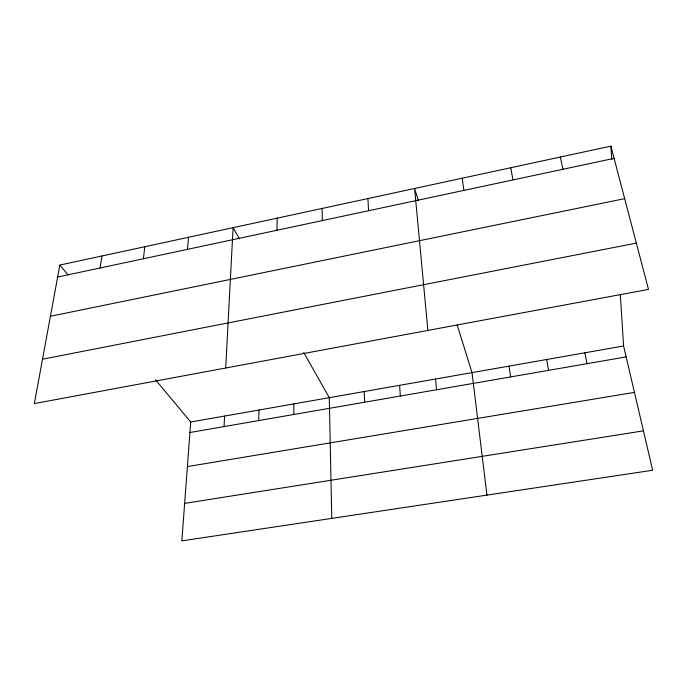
<?xml version="1.0" encoding="UTF-8"?>
<svg xmlns="http://www.w3.org/2000/svg" width="687" height="687" viewBox="0 0 687 687"><rect width="100%" height="100%" fill="white"/><g stroke="black" fill="none" stroke-linecap="round" stroke-linejoin="round"><path stroke-width="1.03" d="M293.83 414.493L293.873 403.896M276.964 230.265L277.179 218.148M258.681 420.581L258.982 410.019M225.705 368.009L233.099 227.663L239.437 238.861M224.056 426.584L224.597 416.056M155.623 379.911L190.72 422.007L181.84 540.875L652.65 470.252L623.598 345.999L620.327 294.594M187.491 249.347L188.539 237.281M143.377 258.759L144.828 246.719M100.104 267.982L101.942 255.976M59.846 265.062L34.35 403.578L648.502 289.407L610.88 146.125L59.846 265.062L68.082 274.929M57.648 277.041L614.101 158.362M50.426 316.269L624.672 198.655M42.517 359.215L636.342 243.104M190.72 422.007L623.598 345.999M189.938 432.501L626.149 356.897M187.388 466.585L634.436 392.371M184.64 503.391L643.436 430.861M303.706 352.448L329.288 397.67L331.769 518.384M418.417 200.707L414.605 188.487L427.881 330.421M457.147 324.934L472.012 372.612L486.954 495.104M560.326 157.031L562.997 169.26M584.826 352.809L587.05 363.672M546.646 359.507L548.561 370.345M510.784 167.722L512.923 179.942M509.041 366.111L510.656 376.914M462.222 178.208L463.845 190.411M435.532 379.018L436.554 389.752M399.594 385.33L400.341 396.03M610.88 146.125L611.739 159.53M367.906 198.569L368.575 210.729M364.179 391.547L364.66 402.213M322.109 208.453L322.332 220.587"/></g></svg>
